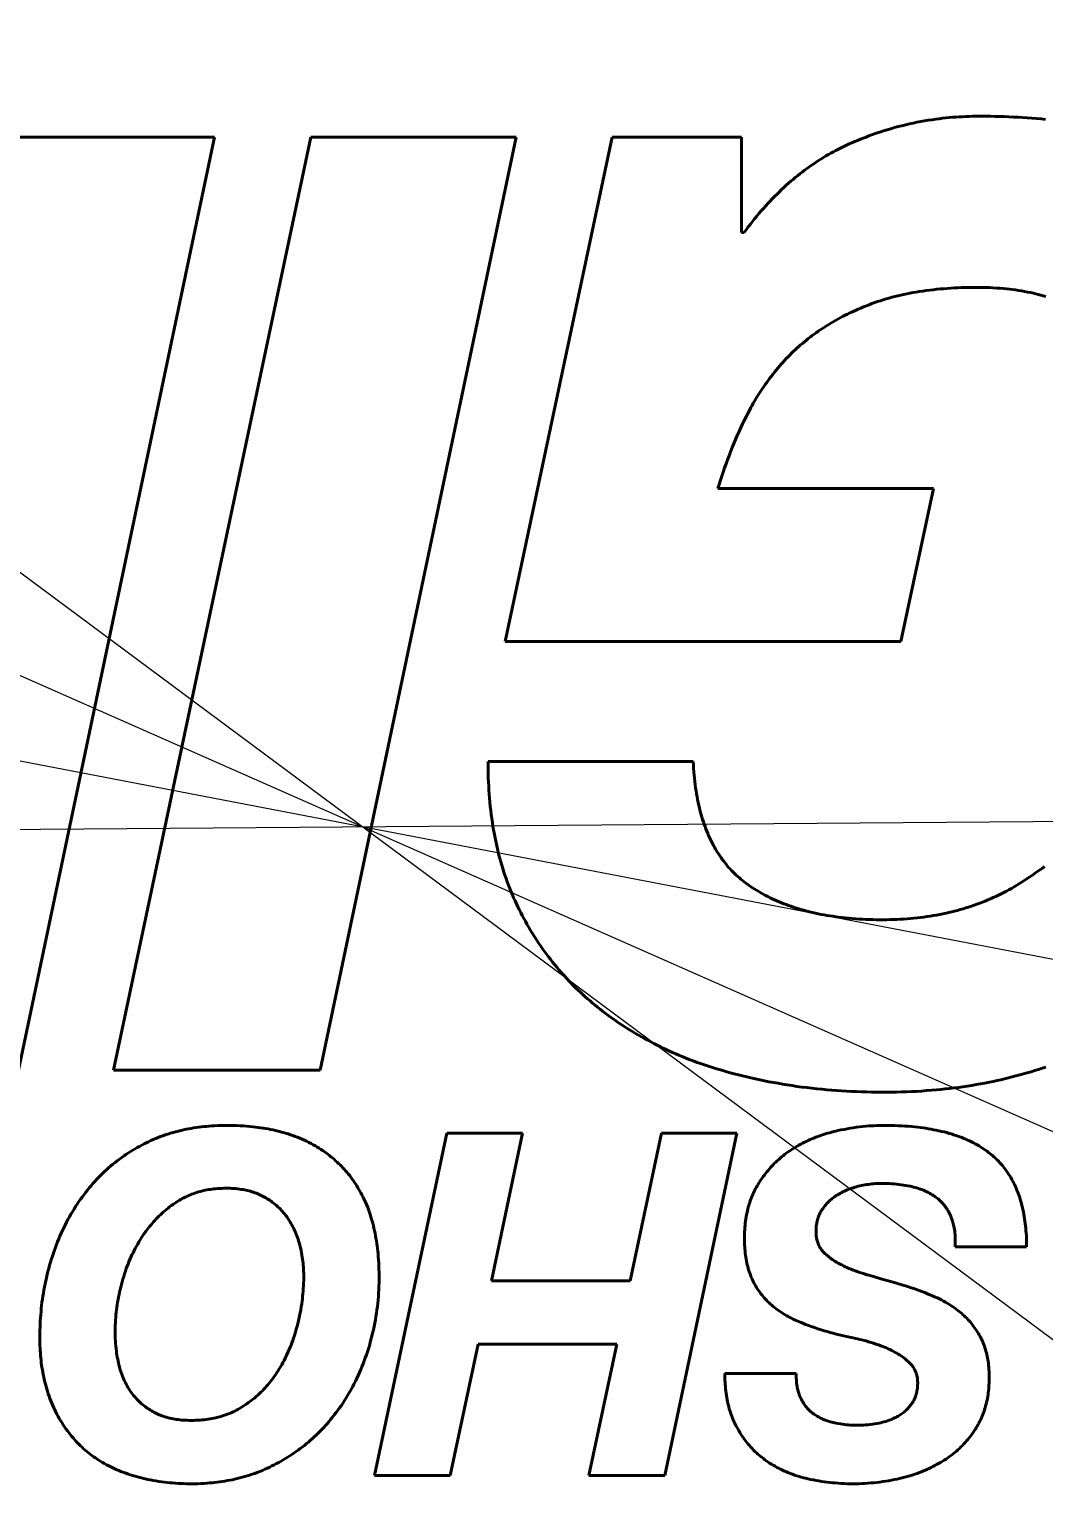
# Model space of a CAD drawing. Header units: millimetres. Extents: x 15 to 292, y 5 to 205.
# Drawn here: x 81.34 to 97.8, y 73.74 to 97.44 of the extents above; entities that cross this region are included whole.
import ezdxf

# ---------------------------------------------------------------- set-up
doc = ezdxf.new("R2010")
doc.units = ezdxf.units.MM
doc.layers.add('Annotations', color=7, linetype='Continuous')
doc.layers.add('Geometries', color=7, linetype='Continuous')
doc.styles.add('Shapr4', font='txt', dxfattribs={"height": 2.3925})
doc.dimstyles.new('ISO-25', dxfattribs={"dimtxt": 2.5, "dimasz": 2.5, "dimexe": 1.25, "dimexo": 0.625, "dimtad": 1, "dimtxsty": 'Standard', "dimcen": 2.5, "dimadec": 0, "dimazin": 0, "dimtfac": 1, "dimtmove": 0, "dimatfit": 3, "dimfxl": 1, "dimarcsym": 0})

# ---------------------------------------------------------------- blocks, each defined once
blk = doc.blocks.new('*D2')
at = {"layer": 'Annotations', "color": 0, "linetype": 'Continuous', "lineweight": 15}
for p, q in [((61.707, 89.307), (59.252, 89.778)), ((64.162, 88.835), (109.338, 80.165)), ((111.793, 79.693), (133.232, 75.579))]:
    blk.add_line(p, q, dxfattribs=at)
at = {"layer": 'Annotations', "color": 0}
for points in [[(61.629, 88.897), (61.786, 89.716), (64.162, 88.835)], [(111.871, 80.103), (111.714, 79.284), (109.338, 80.165)]]:
    blk.add_solid(points, dxfattribs=at)
at = {"layer": 'Defpoints', "color": 0}
for p in [(64.162, 88.835), (109.338, 80.165)]:
    blk.add_point(p, dxfattribs=at)
at = {"layer": 'Annotations', "color": 0, "lineweight": 15, "insert": (129.937, 78.142), "char_height": 2.3925, "attachment_point": 5, "rotation": 349.1352, "style": 'Shapr4'}
blk.add_mtext('\\A1;%%c46', dxfattribs=at)
blk = doc.blocks.new('*D3')
at = {"layer": 'Annotations', "color": 0, "linetype": 'Continuous', "lineweight": 15}
for p, q in [((111.249, 84.689), (134.17, 84.865)), ((64.751, 84.331), (108.749, 84.669)), ((62.251, 84.311), (59.751, 84.292))]:
    blk.add_line(p, q, dxfattribs=at)
at = {"layer": 'Annotations', "color": 0}
for points in [[(111.246, 85.105), (111.252, 84.272), (108.749, 84.669)], [(62.254, 83.895), (62.248, 84.728), (64.751, 84.331)]]:
    blk.add_solid(points, dxfattribs=at)
at = {"layer": 'Defpoints', "color": 0}
for p in [(108.749, 84.669), (64.751, 84.331)]:
    blk.add_point(p, dxfattribs=at)
at = {"layer": 'Annotations', "color": 0, "lineweight": 15, "insert": (130.38, 86.732), "char_height": 2.3925, "attachment_point": 5, "rotation": 0.4413, "style": 'Shapr4'}
blk.add_mtext('\\A1;%%c44', dxfattribs=at)
blk = doc.blocks.new('*D4')
at = {"layer": 'Annotations', "color": 0, "linetype": 'Continuous', "lineweight": 15}
for p, q in [((60.587, 96.053), (58.3, 97.063)), ((62.874, 95.043), (110.626, 73.957)), ((112.913, 72.947), (132.841, 64.147))]:
    blk.add_line(p, q, dxfattribs=at)
at = {"layer": 'Annotations', "color": 0}
for points in [[(60.419, 95.672), (60.755, 96.434), (62.874, 95.043)], [(113.081, 73.328), (112.745, 72.566), (110.626, 73.957)]]:
    blk.add_solid(points, dxfattribs=at)
at = {"layer": 'Defpoints', "color": 0}
for p in [(62.874, 95.043), (110.626, 73.957)]:
    blk.add_point(p, dxfattribs=at)
at = {"layer": 'Annotations', "color": 0, "lineweight": 15, "insert": (128.734, 68.283), "char_height": 2.3925, "attachment_point": 5, "rotation": 336.1751, "style": 'Shapr4'}
blk.add_mtext('\\A1;%%c52,2', dxfattribs=at)
blk = doc.blocks.new('*D5')
at = {"layer": 'Annotations', "color": 0, "linetype": 'Continuous', "lineweight": 15}
for p, q in [((63.071, 102.094), (61.064, 103.585)), ((65.078, 100.603), (108.422, 68.397)), ((110.429, 66.906), (126.837, 54.714))]:
    blk.add_line(p, q, dxfattribs=at)
at = {"layer": 'Annotations', "color": 0}
for points in [[(62.823, 101.76), (63.32, 102.429), (65.078, 100.603)], [(110.677, 67.24), (110.18, 66.571), (108.422, 68.397)]]:
    blk.add_solid(points, dxfattribs=at)
at = {"layer": 'Defpoints', "color": 0}
for p in [(65.078, 100.603), (108.422, 68.397)]:
    blk.add_point(p, dxfattribs=at)
at = {"layer": 'Annotations', "color": 0, "lineweight": 15, "insert": (124.937, 58.488), "char_height": 2.3925, "attachment_point": 5, "rotation": 323.3861, "style": 'Shapr4'}
blk.add_mtext('\\A1;%%c54', dxfattribs=at)

msp = doc.modelspace()

# ---------------------------------------------------------------- linework, layer by layer
at = {"layer": 'Geometries', "linetype": 'Continuous', "lineweight": 40}
for p, q in [((84.351, 95.689), (81.043, 95.689)), ((81.171, 80.552), (84.351, 95.689)), ((85.912, 95.689), (82.711, 80.552)), ((89.241, 95.689), (85.912, 95.689)), ((86.061, 80.552), (89.241, 95.689)), ((90.799, 95.689), (89.061, 87.506)), ((92.898, 95.689), (90.799, 95.689)), ((92.898, 94.142), (92.898, 95.689)), ((92.94, 94.142), (92.898, 94.142)), ((96.014, 89.986), (92.516, 89.986)), ((95.484, 87.506), (96.014, 89.986)), ((89.061, 87.506), (95.484, 87.506)), ((92.113, 85.556), (88.785, 85.556)), ((82.711, 80.552), (86.061, 80.552)), ((88.118, 79.529), (86.942, 73.971)), ((89.347, 79.529), (88.118, 79.529)), ((88.841, 77.131), (89.347, 79.529)), ((91.597, 79.529), (91.091, 77.131)), ((92.819, 79.529), (91.597, 79.529)), ((91.651, 73.971), (92.819, 79.529)), ((96.363, 77.684), (97.523, 77.684)), ((91.091, 77.131), (88.841, 77.131)), ((88.172, 73.971), (88.624, 76.104)), ((88.624, 76.104), (90.873, 76.104)), ((90.873, 76.104), (90.422, 73.972)), ((93.786, 75.629), (92.627, 75.629)), ((86.942, 73.971), (88.172, 73.971)), ((90.422, 73.972), (90.426, 73.971)), ((90.426, 73.971), (91.651, 73.971))]:
    msp.add_line(p, q, dxfattribs=at)
at = {"layer": 'Geometries', "linetype": 'Continuous', "lineweight": 40, "flags": 128}
for points in [[(97.83, 95.977), (97.756, 95.984), (97.681, 95.991), (97.606, 95.997), (97.532, 96.002), (97.457, 96.007), (97.383, 96.011), (97.308, 96.015), (97.233, 96.019), (97.158, 96.022), (97.084, 96.024), (97.009, 96.026), (96.934, 96.027), (96.859, 96.028), (96.805, 96.028), (96.752, 96.028), (96.698, 96.028), (96.644, 96.027), (96.59, 96.026), (96.536, 96.024), (96.483, 96.021), (96.429, 96.018), (96.375, 96.015), (96.322, 96.011), (96.268, 96.006), (96.214, 96.001), (96.16, 95.995), (96.106, 95.988), (96.052, 95.981), (95.99, 95.972), (95.928, 95.963), (95.867, 95.952), (95.805, 95.941), (95.744, 95.93), (95.683, 95.917), (95.622, 95.904), (95.561, 95.89), (95.5, 95.875), (95.44, 95.859), (95.379, 95.843), (95.319, 95.826), (95.259, 95.808), (95.2, 95.79), (95.14, 95.77), (95.081, 95.751), (95.022, 95.73), (94.963, 95.709), (94.917, 95.691), (94.871, 95.673), (94.825, 95.655), (94.779, 95.637), (94.734, 95.618), (94.688, 95.598), (94.643, 95.578), (94.598, 95.558), (94.556, 95.538), (94.514, 95.517), (94.472, 95.496), (94.43, 95.474), (94.389, 95.452), (94.348, 95.43), (94.307, 95.406), (94.266, 95.383), (94.226, 95.359), (94.186, 95.334), (94.147, 95.309), (94.108, 95.283), (94.069, 95.257), (94.03, 95.231), (93.992, 95.204), (93.954, 95.176), (93.916, 95.148), (93.879, 95.12), (93.842, 95.091), (93.805, 95.062), (93.769, 95.033), (93.733, 95.002), (93.697, 94.972), (93.662, 94.941), (93.623, 94.907), (93.585, 94.872), (93.548, 94.837), (93.511, 94.802), (93.474, 94.766), (93.437, 94.729), (93.401, 94.693), (93.366, 94.655), (93.328, 94.615), (93.29, 94.574), (93.253, 94.533), (93.217, 94.491), (93.181, 94.449), (93.145, 94.406), (93.11, 94.363), (93.075, 94.32), (93.041, 94.276), (93.007, 94.231), (92.973, 94.187), (92.94, 94.142)], [(92.516, 89.986), (92.536, 90.054), (92.557, 90.121), (92.578, 90.188), (92.6, 90.255), (92.623, 90.321), (92.646, 90.388), (92.67, 90.454), (92.695, 90.52), (92.72, 90.585), (92.746, 90.651), (92.773, 90.716), (92.801, 90.782), (92.829, 90.847), (92.858, 90.912), (92.888, 90.976), (92.915, 91.035), (92.943, 91.092), (92.972, 91.15), (93.001, 91.207), (93.031, 91.264), (93.05, 91.3), (93.07, 91.335), (93.089, 91.37), (93.109, 91.405), (93.137, 91.451), (93.164, 91.497), (93.193, 91.543), (93.222, 91.588), (93.252, 91.632), (93.282, 91.677), (93.306, 91.709), (93.329, 91.742), (93.353, 91.774), (93.378, 91.807), (93.403, 91.84), (93.43, 91.873), (93.457, 91.906), (93.484, 91.939), (93.511, 91.971), (93.539, 92.003), (93.568, 92.034), (93.597, 92.065), (93.624, 92.095), (93.652, 92.124), (93.68, 92.152), (93.709, 92.181), (93.738, 92.209), (93.767, 92.236), (93.797, 92.263), (93.827, 92.29), (93.857, 92.317), (93.888, 92.343), (93.919, 92.369), (93.95, 92.394), (93.981, 92.42), (94.013, 92.444), (94.045, 92.469), (94.078, 92.493), (94.11, 92.516), (94.143, 92.539), (94.176, 92.562), (94.21, 92.585), (94.244, 92.607), (94.278, 92.628), (94.312, 92.649), (94.346, 92.67), (94.384, 92.693), (94.422, 92.715), (94.461, 92.736), (94.499, 92.757), (94.538, 92.777), (94.577, 92.798), (94.617, 92.817), (94.657, 92.836), (94.7, 92.857), (94.745, 92.877), (94.789, 92.897), (94.834, 92.916), (94.879, 92.934), (94.924, 92.952), (94.969, 92.97), (95.014, 92.987), (95.06, 93.004), (95.106, 93.02), (95.152, 93.035), (95.198, 93.05), (95.245, 93.064), (95.291, 93.077), (95.338, 93.09), (95.385, 93.103), (95.432, 93.114), (95.48, 93.125), (95.53, 93.137), (95.58, 93.147), (95.63, 93.157), (95.68, 93.166), (95.731, 93.175), (95.781, 93.183), (95.838, 93.192), (95.894, 93.2), (95.951, 93.207), (96.007, 93.214), (96.064, 93.22), (96.121, 93.225), (96.178, 93.23), (96.235, 93.235), (96.292, 93.239), (96.349, 93.242), (96.406, 93.245), (96.463, 93.247), (96.52, 93.249), (96.577, 93.25), (96.634, 93.251), (96.691, 93.251), (96.748, 93.251), (96.805, 93.25), (96.862, 93.249), (96.919, 93.247), (96.976, 93.244), (97.033, 93.241), (97.09, 93.237), (97.147, 93.232), (97.196, 93.227), (97.245, 93.222), (97.293, 93.216), (97.342, 93.209), (97.39, 93.202), (97.439, 93.194), (97.488, 93.186), (97.536, 93.176), (97.584, 93.166), (97.632, 93.156), (97.672, 93.147), (97.712, 93.137), (97.752, 93.126), (97.792, 93.115), (97.832, 93.104)], [(88.785, 85.556), (88.785, 85.49), (88.786, 85.423), (88.788, 85.357), (88.79, 85.291), (88.792, 85.225), (88.796, 85.159), (88.8, 85.093), (88.804, 85.027), (88.809, 84.961), (88.815, 84.896), (88.822, 84.83), (88.829, 84.764), (88.837, 84.698), (88.846, 84.633), (88.856, 84.567), (88.866, 84.502), (88.875, 84.45), (88.884, 84.398), (88.894, 84.346), (88.904, 84.294), (88.915, 84.242), (88.926, 84.19), (88.938, 84.139), (88.95, 84.087), (88.963, 84.036), (88.977, 83.985), (88.992, 83.93), (89.008, 83.875), (89.025, 83.82), (89.042, 83.765), (89.06, 83.711), (89.078, 83.657), (89.098, 83.603), (89.118, 83.549), (89.139, 83.495), (89.16, 83.442), (89.18, 83.393), (89.201, 83.345), (89.223, 83.297), (89.245, 83.249), (89.268, 83.201), (89.292, 83.154), (89.316, 83.106), (89.34, 83.059), (89.365, 83.013), (89.391, 82.967), (89.417, 82.921), (89.443, 82.875), (89.47, 82.829), (89.497, 82.784), (89.525, 82.739), (89.553, 82.694), (89.582, 82.65), (89.611, 82.606), (89.641, 82.563), (89.671, 82.519), (89.702, 82.476), (89.733, 82.433), (89.765, 82.391), (89.797, 82.349), (89.833, 82.304), (89.868, 82.259), (89.905, 82.215), (89.942, 82.171), (89.98, 82.128), (90.018, 82.085), (90.057, 82.042), (90.096, 82), (90.132, 81.962), (90.169, 81.924), (90.207, 81.887), (90.245, 81.85), (90.283, 81.814), (90.322, 81.778), (90.361, 81.742), (90.4, 81.707), (90.44, 81.672), (90.48, 81.638), (90.521, 81.604), (90.562, 81.571), (90.603, 81.538), (90.645, 81.505), (90.687, 81.473), (90.73, 81.442), (90.772, 81.411), (90.815, 81.38), (90.859, 81.35), (90.902, 81.32), (90.946, 81.291), (90.991, 81.262), (91.035, 81.233), (91.08, 81.205), (91.129, 81.176), (91.177, 81.146), (91.227, 81.118), (91.276, 81.089), (91.326, 81.062), (91.376, 81.034), (91.426, 81.007), (91.477, 80.981), (91.527, 80.956), (91.577, 80.931), (91.627, 80.907), (91.677, 80.883), (91.728, 80.86), (91.779, 80.837), (91.83, 80.815), (91.881, 80.793), (91.933, 80.772), (91.985, 80.751), (92.05, 80.725), (92.115, 80.7), (92.18, 80.676), (92.246, 80.653), (92.312, 80.63), (92.378, 80.608), (92.444, 80.587), (92.511, 80.566), (92.578, 80.547), (92.645, 80.527), (92.712, 80.509), (92.779, 80.491), (92.847, 80.473), (92.914, 80.456), (92.982, 80.44), (93.05, 80.424), (93.123, 80.408), (93.196, 80.392), (93.269, 80.377), (93.342, 80.363), (93.416, 80.349), (93.49, 80.336), (93.563, 80.323), (93.637, 80.311), (93.717, 80.299), (93.797, 80.287), (93.877, 80.276), (93.958, 80.266), (94.038, 80.257), (94.118, 80.248), (94.199, 80.24), (94.28, 80.232), (94.36, 80.225), (94.441, 80.219), (94.522, 80.214), (94.603, 80.209), (94.683, 80.205), (94.764, 80.201), (94.845, 80.198), (94.926, 80.196), (95.007, 80.194), (95.088, 80.193), (95.169, 80.192), (95.25, 80.192), (95.331, 80.193), (95.411, 80.194), (95.492, 80.196), (95.573, 80.199), (95.654, 80.202), (95.735, 80.206), (95.816, 80.211), (95.896, 80.217), (95.977, 80.223), (96.058, 80.23), (96.13, 80.237), (96.202, 80.245), (96.274, 80.253), (96.346, 80.262), (96.417, 80.271), (96.489, 80.281), (96.56, 80.292), (96.632, 80.303), (96.704, 80.315), (96.775, 80.328), (96.847, 80.341), (96.918, 80.355), (96.98, 80.368), (97.042, 80.381), (97.104, 80.395), (97.165, 80.409), (97.227, 80.424), (97.288, 80.439), (97.35, 80.455), (97.411, 80.472), (97.472, 80.488), (97.533, 80.506), (97.594, 80.524), (97.655, 80.542), (97.715, 80.561), (97.775, 80.58), (97.835, 80.6)], [(97.81, 83.853), (97.772, 83.824), (97.721, 83.787), (97.669, 83.75), (97.618, 83.714), (97.576, 83.685), (97.534, 83.657), (97.492, 83.63), (97.45, 83.603), (97.407, 83.576), (97.364, 83.55), (97.32, 83.524), (97.277, 83.499), (97.235, 83.476), (97.194, 83.453), (97.152, 83.431), (97.109, 83.41), (97.067, 83.389), (97.024, 83.369), (96.98, 83.349), (96.937, 83.33), (96.893, 83.311), (96.85, 83.293), (96.806, 83.275), (96.761, 83.258), (96.717, 83.242), (96.672, 83.226), (96.627, 83.211), (96.582, 83.196), (96.537, 83.182), (96.491, 83.168), (96.446, 83.155), (96.4, 83.142), (96.354, 83.13), (96.308, 83.119), (96.262, 83.108), (96.216, 83.097), (96.165, 83.086), (96.113, 83.076), (96.062, 83.066), (96.01, 83.057), (95.958, 83.049), (95.907, 83.041), (95.855, 83.033), (95.803, 83.027), (95.748, 83.02), (95.692, 83.015), (95.637, 83.009), (95.582, 83.005), (95.526, 83.001), (95.471, 82.998), (95.415, 82.995), (95.36, 82.993), (95.304, 82.992), (95.249, 82.991), (95.193, 82.99), (95.138, 82.991), (95.082, 82.991), (95.027, 82.992), (94.971, 82.994), (94.916, 82.996), (94.86, 82.999), (94.805, 83.002), (94.75, 83.006), (94.694, 83.01), (94.639, 83.015), (94.584, 83.02), (94.528, 83.026), (94.473, 83.033), (94.426, 83.039), (94.379, 83.046), (94.331, 83.053), (94.284, 83.061), (94.237, 83.069), (94.19, 83.078), (94.143, 83.088), (94.096, 83.098), (94.05, 83.108), (94.003, 83.119), (93.955, 83.131), (93.906, 83.144), (93.858, 83.158), (93.81, 83.172), (93.772, 83.184), (93.734, 83.196), (93.696, 83.209), (93.658, 83.223), (93.62, 83.236), (93.583, 83.251), (93.546, 83.265), (93.508, 83.281), (93.472, 83.296), (93.435, 83.313), (93.397, 83.33), (93.36, 83.348), (93.322, 83.367), (93.285, 83.386), (93.249, 83.405), (93.212, 83.426), (93.176, 83.447), (93.14, 83.468), (93.105, 83.49), (93.077, 83.508), (93.049, 83.527), (93.021, 83.546), (92.994, 83.565), (92.967, 83.585), (92.94, 83.605), (92.914, 83.626), (92.888, 83.647), (92.863, 83.668), (92.837, 83.69), (92.811, 83.714), (92.786, 83.739), (92.76, 83.764), (92.736, 83.789), (92.712, 83.815), (92.689, 83.84), (92.667, 83.865), (92.646, 83.891), (92.625, 83.917), (92.605, 83.944), (92.585, 83.97), (92.565, 83.998), (92.546, 84.025), (92.528, 84.053), (92.51, 84.081), (92.492, 84.11), (92.475, 84.138), (92.458, 84.167), (92.442, 84.197), (92.427, 84.226), (92.41, 84.258), (92.394, 84.291), (92.379, 84.323), (92.364, 84.356), (92.35, 84.389), (92.335, 84.426), (92.32, 84.464), (92.306, 84.501), (92.293, 84.539), (92.28, 84.577), (92.267, 84.615), (92.256, 84.653), (92.244, 84.691), (92.234, 84.73), (92.224, 84.768), (92.214, 84.807), (92.205, 84.846), (92.194, 84.893), (92.185, 84.94), (92.176, 84.987), (92.167, 85.034), (92.16, 85.082), (92.152, 85.132), (92.145, 85.183), (92.139, 85.234), (92.133, 85.285), (92.128, 85.336), (92.124, 85.391), (92.12, 85.446), (92.116, 85.501), (92.113, 85.556)], [(84.55, 79.653), (84.5, 79.653), (84.45, 79.652), (84.4, 79.65), (84.35, 79.648), (84.3, 79.645), (84.259, 79.642), (84.217, 79.638), (84.176, 79.634), (84.134, 79.629), (84.093, 79.624), (84.052, 79.618), (84.01, 79.612), (83.969, 79.605), (83.928, 79.598), (83.887, 79.59), (83.846, 79.581), (83.806, 79.572), (83.763, 79.562), (83.72, 79.551), (83.677, 79.539), (83.635, 79.526), (83.592, 79.513), (83.55, 79.499), (83.511, 79.485), (83.472, 79.471), (83.433, 79.456), (83.394, 79.44), (83.356, 79.424), (83.318, 79.407), (83.28, 79.389), (83.242, 79.371), (83.205, 79.352), (83.168, 79.333), (83.131, 79.313), (83.095, 79.293), (83.059, 79.272), (83.023, 79.251), (82.987, 79.229), (82.952, 79.207), (82.917, 79.184), (82.883, 79.16), (82.845, 79.134), (82.809, 79.107), (82.772, 79.08), (82.736, 79.052), (82.701, 79.024), (82.666, 78.995), (82.631, 78.965), (82.597, 78.935), (82.564, 78.904), (82.531, 78.873), (82.499, 78.841), (82.467, 78.809), (82.436, 78.776), (82.405, 78.743), (82.375, 78.709), (82.345, 78.674), (82.316, 78.639), (82.287, 78.604), (82.259, 78.569), (82.232, 78.532), (82.205, 78.496), (82.177, 78.457), (82.149, 78.417), (82.122, 78.377), (82.095, 78.336), (82.07, 78.295), (82.044, 78.253), (82.019, 78.211), (81.994, 78.168), (81.971, 78.124), (81.947, 78.081), (81.925, 78.037), (81.903, 77.992), (81.882, 77.948), (81.861, 77.903), (81.841, 77.858), (81.822, 77.812), (81.803, 77.766), (81.785, 77.72), (81.768, 77.674), (81.751, 77.628), (81.735, 77.581), (81.719, 77.534), (81.704, 77.487), (81.688, 77.436), (81.674, 77.386), (81.659, 77.334), (81.646, 77.283), (81.633, 77.232), (81.621, 77.18), (81.61, 77.131), (81.6, 77.081), (81.59, 77.032), (81.581, 76.982), (81.572, 76.932), (81.564, 76.883), (81.557, 76.833), (81.55, 76.783), (81.544, 76.733), (81.538, 76.682), (81.534, 76.632), (81.529, 76.582), (81.525, 76.532), (81.522, 76.481), (81.52, 76.431), (81.518, 76.38), (81.516, 76.33), (81.515, 76.279), (81.515, 76.24), (81.515, 76.2), (81.515, 76.16), (81.516, 76.12), (81.517, 76.08), (81.519, 76.04), (81.521, 76), (81.524, 75.961), (81.527, 75.921), (81.531, 75.882), (81.535, 75.843), (81.539, 75.803), (81.544, 75.764), (81.55, 75.725), (81.556, 75.686), (81.563, 75.647), (81.57, 75.609), (81.578, 75.57), (81.586, 75.531), (81.595, 75.493), (81.605, 75.455), (81.615, 75.416), (81.626, 75.378), (81.638, 75.339), (81.651, 75.299), (81.665, 75.26), (81.679, 75.221), (81.694, 75.182), (81.709, 75.145), (81.725, 75.109), (81.741, 75.073), (81.758, 75.037), (81.775, 75.002), (81.793, 74.967), (81.812, 74.932), (81.831, 74.898), (81.851, 74.864), (81.872, 74.83), (81.893, 74.797), (81.915, 74.764), (81.938, 74.731), (81.961, 74.699), (81.985, 74.668), (82.007, 74.639), (82.029, 74.612), (82.053, 74.584), (82.076, 74.557), (82.101, 74.531), (82.125, 74.505), (82.149, 74.48), (82.174, 74.456), (82.199, 74.432), (82.225, 74.408), (82.251, 74.385), (82.278, 74.363), (82.304, 74.341), (82.332, 74.32), (82.359, 74.299), (82.387, 74.278), (82.416, 74.258), (82.445, 74.239), (82.474, 74.22), (82.503, 74.202), (82.533, 74.184), (82.565, 74.165), (82.598, 74.147), (82.632, 74.129), (82.665, 74.112), (82.699, 74.096), (82.732, 74.081), (82.764, 74.066), (82.797, 74.052), (82.83, 74.039), (82.863, 74.026), (82.897, 74.014), (82.937, 73.999), (82.978, 73.986), (83.018, 73.973), (83.059, 73.961), (83.1, 73.949), (83.142, 73.938), (83.183, 73.928), (83.225, 73.918), (83.267, 73.909), (83.309, 73.901), (83.354, 73.892), (83.399, 73.885), (83.444, 73.877), (83.49, 73.871), (83.535, 73.865), (83.58, 73.86), (83.624, 73.855), (83.669, 73.852), (83.713, 73.848), (83.758, 73.845), (83.803, 73.843), (83.847, 73.841), (83.892, 73.84), (83.937, 73.839), (83.982, 73.839)], [(83.982, 73.839), (84.031, 73.839), (84.08, 73.84), (84.129, 73.842), (84.178, 73.844), (84.227, 73.848), (84.268, 73.851), (84.31, 73.855), (84.351, 73.859), (84.392, 73.864), (84.433, 73.869), (84.474, 73.875), (84.515, 73.882), (84.556, 73.889), (84.597, 73.896), (84.638, 73.905), (84.678, 73.914), (84.718, 73.923), (84.759, 73.933), (84.799, 73.944), (84.839, 73.955), (84.879, 73.967), (84.918, 73.98), (84.958, 73.993), (85, 74.007), (85.042, 74.023), (85.083, 74.039), (85.125, 74.056), (85.166, 74.074), (85.207, 74.092), (85.244, 74.11), (85.281, 74.128), (85.318, 74.147), (85.355, 74.166), (85.392, 74.186), (85.428, 74.206), (85.464, 74.227), (85.5, 74.248), (85.535, 74.27), (85.57, 74.292), (85.605, 74.315), (85.639, 74.338), (85.673, 74.361), (85.707, 74.386), (85.74, 74.41), (85.773, 74.435), (85.806, 74.461), (85.838, 74.487), (85.873, 74.516), (85.907, 74.545), (85.94, 74.574), (85.973, 74.604), (86.005, 74.635), (86.037, 74.666), (86.066, 74.695), (86.093, 74.724), (86.121, 74.753), (86.148, 74.783), (86.175, 74.813), (86.201, 74.843), (86.232, 74.88), (86.263, 74.918), (86.292, 74.955), (86.322, 74.994), (86.35, 75.033), (86.378, 75.072), (86.406, 75.111), (86.433, 75.151), (86.459, 75.192), (86.485, 75.233), (86.507, 75.269), (86.529, 75.306), (86.55, 75.343), (86.571, 75.381), (86.591, 75.418), (86.611, 75.456), (86.634, 75.502), (86.657, 75.549), (86.679, 75.596), (86.7, 75.643), (86.72, 75.69), (86.74, 75.738), (86.759, 75.786), (86.778, 75.834), (86.795, 75.883), (86.812, 75.931), (86.829, 75.98), (86.845, 76.03), (86.86, 76.079), (86.874, 76.129), (86.887, 76.178), (86.901, 76.231), (86.914, 76.284), (86.926, 76.337), (86.937, 76.39), (86.948, 76.444), (86.958, 76.498), (86.967, 76.552), (86.975, 76.606), (86.983, 76.66), (86.99, 76.715), (86.996, 76.769), (87.001, 76.824), (87.006, 76.878), (87.009, 76.933), (87.012, 76.988), (87.015, 77.043), (87.017, 77.098), (87.018, 77.154), (87.018, 77.211), (87.017, 77.267), (87.016, 77.324), (87.014, 77.374), (87.012, 77.424), (87.009, 77.474), (87.005, 77.523), (87.001, 77.573), (86.997, 77.615), (86.992, 77.656), (86.987, 77.698), (86.981, 77.739), (86.975, 77.78), (86.968, 77.821), (86.961, 77.862), (86.953, 77.903), (86.944, 77.944), (86.935, 77.985), (86.925, 78.025), (86.915, 78.066), (86.906, 78.098), (86.897, 78.13), (86.887, 78.162), (86.877, 78.193), (86.867, 78.225), (86.856, 78.256), (86.844, 78.288), (86.833, 78.319), (86.817, 78.357), (86.802, 78.395), (86.785, 78.432), (86.768, 78.47), (86.753, 78.499), (86.738, 78.529), (86.723, 78.558), (86.707, 78.586), (86.691, 78.615), (86.674, 78.643), (86.657, 78.671), (86.64, 78.699), (86.622, 78.727), (86.603, 78.754), (86.583, 78.782), (86.562, 78.811), (86.541, 78.838), (86.519, 78.866), (86.496, 78.893), (86.475, 78.918), (86.453, 78.942), (86.431, 78.966), (86.408, 78.99), (86.385, 79.014), (86.362, 79.037), (86.338, 79.059), (86.313, 79.081), (86.289, 79.103), (86.264, 79.125), (86.238, 79.145), (86.213, 79.166), (86.187, 79.186), (86.16, 79.206), (86.134, 79.225), (86.104, 79.245), (86.075, 79.265), (86.045, 79.284), (86.015, 79.302), (85.985, 79.32), (85.95, 79.34), (85.914, 79.359), (85.878, 79.378), (85.842, 79.396), (85.806, 79.413), (85.769, 79.429), (85.732, 79.445), (85.694, 79.46), (85.657, 79.475), (85.619, 79.488), (85.581, 79.502), (85.543, 79.514), (85.502, 79.527), (85.461, 79.539), (85.42, 79.55), (85.379, 79.56), (85.339, 79.57), (85.299, 79.579), (85.258, 79.588), (85.218, 79.596), (85.177, 79.603), (85.136, 79.61), (85.095, 79.616), (85.054, 79.622), (85.013, 79.627), (84.972, 79.632), (84.921, 79.637), (84.869, 79.641), (84.817, 79.645), (84.766, 79.648), (84.712, 79.65), (84.658, 79.652), (84.604, 79.653), (84.55, 79.653)], [(97.523, 77.684), (97.522, 77.716), (97.522, 77.764), (97.52, 77.812), (97.518, 77.86), (97.515, 77.908), (97.512, 77.946), (97.509, 77.984), (97.505, 78.022), (97.501, 78.061), (97.496, 78.099), (97.49, 78.137), (97.484, 78.175), (97.478, 78.213), (97.47, 78.25), (97.462, 78.288), (97.455, 78.321), (97.447, 78.353), (97.438, 78.386), (97.429, 78.418), (97.42, 78.451), (97.41, 78.483), (97.399, 78.513), (97.389, 78.543), (97.377, 78.574), (97.365, 78.603), (97.353, 78.633), (97.34, 78.662), (97.326, 78.692), (97.312, 78.721), (97.297, 78.749), (97.282, 78.777), (97.265, 78.806), (97.248, 78.835), (97.23, 78.863), (97.212, 78.891), (97.193, 78.919), (97.176, 78.941), (97.16, 78.963), (97.142, 78.984), (97.125, 79.006), (97.107, 79.027), (97.088, 79.047), (97.069, 79.068), (97.05, 79.087), (97.03, 79.107), (97.01, 79.126), (96.99, 79.144), (96.969, 79.163), (96.948, 79.181), (96.927, 79.198), (96.905, 79.215), (96.88, 79.233), (96.856, 79.251), (96.831, 79.268), (96.805, 79.285), (96.78, 79.302), (96.75, 79.32), (96.72, 79.337), (96.69, 79.354), (96.66, 79.37), (96.629, 79.386), (96.598, 79.401), (96.566, 79.415), (96.535, 79.429), (96.503, 79.442), (96.471, 79.455), (96.439, 79.468), (96.406, 79.479), (96.372, 79.491), (96.337, 79.503), (96.303, 79.514), (96.268, 79.524), (96.226, 79.536), (96.184, 79.547), (96.142, 79.557), (96.099, 79.567), (96.057, 79.576), (96.014, 79.584), (95.972, 79.592), (95.929, 79.6), (95.886, 79.606), (95.843, 79.613), (95.8, 79.618), (95.757, 79.624), (95.705, 79.629), (95.653, 79.634), (95.601, 79.639), (95.549, 79.643), (95.497, 79.646), (95.442, 79.648), (95.387, 79.651), (95.332, 79.652), (95.277, 79.653), (95.221, 79.653), (95.179, 79.653), (95.136, 79.652), (95.093, 79.651), (95.051, 79.649), (95.008, 79.647), (94.965, 79.644), (94.914, 79.64), (94.863, 79.635), (94.812, 79.629), (94.762, 79.623), (94.711, 79.615), (94.66, 79.607), (94.61, 79.598), (94.56, 79.589), (94.509, 79.579), (94.459, 79.568), (94.426, 79.56), (94.393, 79.552), (94.36, 79.544), (94.328, 79.535), (94.295, 79.526), (94.262, 79.516), (94.23, 79.506), (94.197, 79.495), (94.166, 79.484), (94.134, 79.473), (94.103, 79.461), (94.071, 79.448), (94.04, 79.435), (94.01, 79.422), (93.979, 79.408), (93.949, 79.394), (93.918, 79.379), (93.889, 79.364), (93.859, 79.348), (93.829, 79.332), (93.8, 79.315), (93.771, 79.298), (93.743, 79.281), (93.713, 79.262), (93.683, 79.242), (93.653, 79.222), (93.624, 79.201), (93.596, 79.179), (93.572, 79.16), (93.548, 79.141), (93.524, 79.121), (93.501, 79.101), (93.478, 79.08), (93.456, 79.059), (93.434, 79.038), (93.412, 79.016), (93.391, 78.994), (93.37, 78.971), (93.349, 78.947), (93.328, 78.923), (93.308, 78.899), (93.288, 78.874), (93.269, 78.848), (93.25, 78.822), (93.231, 78.795), (93.212, 78.768), (93.194, 78.741), (93.18, 78.719), (93.166, 78.697), (93.153, 78.674), (93.14, 78.651), (93.127, 78.628), (93.115, 78.605), (93.103, 78.582), (93.092, 78.558), (93.081, 78.534), (93.071, 78.51), (93.06, 78.484), (93.05, 78.458), (93.04, 78.431), (93.031, 78.405), (93.023, 78.378), (93.015, 78.351), (93.007, 78.324), (93, 78.296), (92.993, 78.269), (92.987, 78.241), (92.98, 78.207), (92.974, 78.172), (92.968, 78.137), (92.963, 78.102), (92.959, 78.067), (92.955, 78.032), (92.952, 77.997), (92.95, 77.962), (92.948, 77.924), (92.947, 77.887), (92.946, 77.849), (92.946, 77.811), (92.946, 77.778), (92.947, 77.745), (92.948, 77.712), (92.95, 77.679), (92.952, 77.646), (92.955, 77.613), (92.959, 77.58), (92.963, 77.547), (92.967, 77.515), (92.973, 77.482), (92.979, 77.449), (92.985, 77.417), (92.991, 77.39), (92.998, 77.363), (93.005, 77.336), (93.013, 77.309), (93.021, 77.283), (93.031, 77.255), (93.041, 77.228), (93.051, 77.202), (93.063, 77.175), (93.075, 77.149), (93.087, 77.123), (93.1, 77.097), (93.114, 77.072), (93.128, 77.047), (93.143, 77.022), (93.159, 76.997), (93.176, 76.971), (93.193, 76.946), (93.211, 76.922), (93.23, 76.898), (93.248, 76.876), (93.267, 76.854), (93.286, 76.833), (93.306, 76.812), (93.326, 76.792), (93.347, 76.772), (93.368, 76.752), (93.39, 76.734), (93.412, 76.715), (93.434, 76.697), (93.458, 76.679), (93.482, 76.661), (93.507, 76.643), (93.532, 76.626), (93.557, 76.61), (93.581, 76.594), (93.606, 76.579), (93.631, 76.565), (93.656, 76.551), (93.681, 76.537), (93.707, 76.524), (93.733, 76.511), (93.759, 76.498), (93.785, 76.487), (93.812, 76.475), (93.838, 76.464), (93.865, 76.453), (93.901, 76.439), (93.937, 76.425), (93.973, 76.411), (94.027, 76.392), (94.081, 76.373), (94.136, 76.354), (94.191, 76.337), (94.239, 76.322), (94.287, 76.308), (94.335, 76.294), (94.384, 76.28), (94.432, 76.268)], [(95.514, 77.061), (95.396, 77.097), (95.277, 77.132), (95.158, 77.166), (95.039, 77.2), (95.002, 77.21), (94.965, 77.221), (94.928, 77.231), (94.892, 77.243), (94.855, 77.254), (94.819, 77.266), (94.782, 77.279), (94.746, 77.292), (94.711, 77.306), (94.675, 77.32), (94.639, 77.334), (94.604, 77.35), (94.58, 77.36), (94.556, 77.371), (94.533, 77.383), (94.509, 77.394), (94.486, 77.406), (94.463, 77.419), (94.44, 77.433), (94.416, 77.447), (94.394, 77.461), (94.371, 77.476), (94.353, 77.489), (94.336, 77.502), (94.318, 77.515), (94.301, 77.529), (94.285, 77.543), (94.27, 77.556), (94.256, 77.569), (94.243, 77.582), (94.233, 77.592), (94.223, 77.602), (94.213, 77.613), (94.204, 77.624), (94.195, 77.636), (94.186, 77.648), (94.178, 77.66), (94.17, 77.673), (94.161, 77.688), (94.153, 77.703), (94.146, 77.719), (94.139, 77.735), (94.133, 77.751), (94.128, 77.768), (94.123, 77.785), (94.118, 77.803), (94.115, 77.82), (94.112, 77.838), (94.109, 77.856), (94.108, 77.875), (94.106, 77.893), (94.106, 77.912), (94.106, 77.931), (94.106, 77.949), (94.107, 77.968), (94.108, 77.986), (94.109, 78.006), (94.111, 78.025), (94.114, 78.044), (94.117, 78.064), (94.121, 78.083), (94.125, 78.102), (94.13, 78.121), (94.136, 78.14), (94.142, 78.158), (94.148, 78.177), (94.156, 78.196), (94.164, 78.214), (94.173, 78.232), (94.182, 78.25), (94.192, 78.267), (94.203, 78.284), (94.214, 78.3), (94.226, 78.317), (94.238, 78.333), (94.25, 78.349), (94.263, 78.364), (94.277, 78.379), (94.291, 78.395), (94.305, 78.41), (94.32, 78.424), (94.336, 78.438), (94.351, 78.452), (94.368, 78.465), (94.384, 78.478), (94.401, 78.491), (94.419, 78.503), (94.437, 78.515), (94.455, 78.527), (94.474, 78.538), (94.497, 78.551), (94.52, 78.563), (94.543, 78.575), (94.566, 78.586), (94.59, 78.597), (94.614, 78.607), (94.638, 78.617), (94.663, 78.626), (94.687, 78.635), (94.712, 78.643), (94.738, 78.651), (94.765, 78.658), (94.791, 78.665), (94.818, 78.671), (94.845, 78.677), (94.872, 78.683), (94.9, 78.688), (94.927, 78.693), (94.955, 78.697), (94.983, 78.701), (95.011, 78.704), (95.039, 78.706), (95.067, 78.708), (95.095, 78.71), (95.123, 78.711), (95.158, 78.712), (95.193, 78.712), (95.228, 78.711), (95.263, 78.71), (95.3, 78.708), (95.338, 78.706), (95.375, 78.703), (95.413, 78.7), (95.45, 78.696), (95.486, 78.691), (95.523, 78.686), (95.56, 78.68), (95.596, 78.673), (95.633, 78.666), (95.66, 78.66), (95.687, 78.653), (95.714, 78.646), (95.741, 78.639), (95.768, 78.63), (95.796, 78.621), (95.823, 78.611), (95.85, 78.6), (95.871, 78.591), (95.891, 78.582), (95.912, 78.572), (95.932, 78.562), (95.952, 78.551), (95.972, 78.54), (95.991, 78.528), (96.01, 78.516), (96.026, 78.506), (96.041, 78.495), (96.056, 78.484), (96.071, 78.473), (96.086, 78.461), (96.103, 78.446), (96.12, 78.431), (96.136, 78.415), (96.151, 78.399), (96.167, 78.382), (96.181, 78.365), (96.195, 78.347), (96.209, 78.329), (96.222, 78.309), (96.235, 78.288), (96.248, 78.268), (96.26, 78.246), (96.271, 78.225), (96.282, 78.203), (96.292, 78.181), (96.301, 78.159), (96.309, 78.136), (96.316, 78.116), (96.322, 78.097), (96.328, 78.077), (96.333, 78.057), (96.338, 78.037), (96.343, 78.016), (96.348, 77.989), (96.352, 77.962), (96.356, 77.935), (96.359, 77.908), (96.361, 77.88), (96.363, 77.853), (96.364, 77.825), (96.365, 77.798), (96.365, 77.769), (96.365, 77.741), (96.364, 77.713), (96.363, 77.684)], [(83.188, 77.867), (83.21, 77.899), (83.233, 77.931), (83.256, 77.963), (83.28, 77.994), (83.299, 78.018), (83.319, 78.042), (83.34, 78.066), (83.36, 78.09), (83.381, 78.113), (83.403, 78.136), (83.425, 78.158), (83.447, 78.18), (83.47, 78.202), (83.492, 78.223), (83.517, 78.245), (83.543, 78.267), (83.568, 78.289), (83.594, 78.31), (83.621, 78.33), (83.648, 78.351), (83.676, 78.371), (83.704, 78.39), (83.732, 78.409), (83.755, 78.424), (83.778, 78.438), (83.802, 78.452), (83.826, 78.465), (83.85, 78.478), (83.874, 78.491), (83.899, 78.502), (83.924, 78.514), (83.949, 78.524), (83.974, 78.535), (84.002, 78.545), (84.03, 78.555), (84.058, 78.564), (84.087, 78.573), (84.116, 78.581), (84.143, 78.588), (84.171, 78.595), (84.199, 78.601), (84.226, 78.606), (84.255, 78.611), (84.283, 78.616), (84.311, 78.62), (84.339, 78.623), (84.367, 78.626), (84.396, 78.628), (84.431, 78.631), (84.467, 78.632), (84.502, 78.633), (84.538, 78.634), (84.568, 78.633), (84.599, 78.633), (84.63, 78.631), (84.661, 78.629), (84.692, 78.627), (84.722, 78.624), (84.752, 78.62), (84.782, 78.616), (84.812, 78.611), (84.836, 78.606), (84.86, 78.601), (84.884, 78.596), (84.908, 78.59), (84.931, 78.584), (84.956, 78.577), (84.98, 78.569), (85.004, 78.561), (85.027, 78.552), (85.051, 78.542), (85.073, 78.533), (85.096, 78.522), (85.118, 78.512), (85.139, 78.5), (85.161, 78.489), (85.182, 78.477), (85.203, 78.464), (85.224, 78.451), (85.244, 78.438), (85.265, 78.424), (85.286, 78.409), (85.306, 78.393), (85.326, 78.377), (85.346, 78.361), (85.365, 78.344), (85.383, 78.327), (85.401, 78.31), (85.418, 78.292), (85.435, 78.274), (85.452, 78.256), (85.468, 78.237), (85.484, 78.218), (85.499, 78.198), (85.514, 78.178), (85.528, 78.158), (85.544, 78.135), (85.559, 78.111), (85.574, 78.088), (85.588, 78.064), (85.602, 78.04), (85.615, 78.015), (85.628, 77.99), (85.64, 77.965), (85.651, 77.94), (85.662, 77.914), (85.674, 77.888), (85.684, 77.861), (85.694, 77.833), (85.703, 77.806), (85.712, 77.778), (85.722, 77.746), (85.731, 77.714), (85.739, 77.681), (85.747, 77.649), (85.754, 77.616), (85.761, 77.583), (85.767, 77.55), (85.772, 77.517), (85.777, 77.484), (85.781, 77.451), (85.785, 77.418), (85.788, 77.384), (85.791, 77.351), (85.793, 77.318), (85.794, 77.284), (85.795, 77.251), (85.796, 77.217), (85.796, 77.184), (85.795, 77.139), (85.794, 77.095), (85.792, 77.05), (85.789, 77.006), (85.786, 76.961), (85.782, 76.921), (85.778, 76.881), (85.774, 76.841), (85.769, 76.8), (85.763, 76.76), (85.755, 76.71), (85.747, 76.661), (85.738, 76.611), (85.728, 76.561), (85.717, 76.512), (85.705, 76.463), (85.693, 76.413), (85.68, 76.365), (85.669, 76.324), (85.657, 76.284), (85.645, 76.243), (85.632, 76.203), (85.618, 76.164), (85.604, 76.127), (85.59, 76.09), (85.576, 76.054), (85.561, 76.017), (85.545, 75.982), (85.529, 75.946), (85.512, 75.91), (85.495, 75.875), (85.477, 75.84), (85.459, 75.806), (85.439, 75.77), (85.419, 75.736), (85.399, 75.701), (85.378, 75.667), (85.356, 75.633)], [(85.356, 75.633), (85.337, 75.605), (85.318, 75.578), (85.299, 75.551), (85.279, 75.524), (85.258, 75.498), (85.237, 75.472), (85.216, 75.446), (85.194, 75.421), (85.172, 75.396), (85.149, 75.372), (85.125, 75.347), (85.1, 75.323), (85.075, 75.299), (85.05, 75.276), (85.024, 75.253), (84.995, 75.229), (84.966, 75.205), (84.936, 75.182), (84.906, 75.16), (84.875, 75.138), (84.844, 75.117), (84.813, 75.096), (84.781, 75.076), (84.755, 75.061), (84.729, 75.046), (84.703, 75.032), (84.676, 75.018), (84.649, 75.005), (84.619, 74.992), (84.589, 74.979), (84.558, 74.967), (84.528, 74.956), (84.497, 74.945), (84.466, 74.935), (84.435, 74.926), (84.403, 74.918), (84.372, 74.91), (84.34, 74.903), (84.308, 74.897), (84.276, 74.891), (84.244, 74.886), (84.212, 74.881), (84.18, 74.877), (84.147, 74.874), (84.115, 74.872), (84.08, 74.869), (84.046, 74.868), (84.011, 74.867), (83.976, 74.866), (83.94, 74.867), (83.904, 74.868), (83.867, 74.869), (83.84, 74.871), (83.813, 74.873), (83.786, 74.876), (83.759, 74.879), (83.731, 74.883), (83.705, 74.887), (83.678, 74.892), (83.651, 74.897), (83.623, 74.904), (83.595, 74.91), (83.567, 74.918), (83.54, 74.926), (83.518, 74.934), (83.495, 74.942), (83.473, 74.95), (83.451, 74.959), (83.43, 74.968), (83.408, 74.978), (83.387, 74.989), (83.366, 75), (83.346, 75.011), (83.325, 75.023), (83.304, 75.036), (83.283, 75.049), (83.262, 75.063), (83.242, 75.077), (83.222, 75.092), (83.203, 75.106), (83.184, 75.121), (83.166, 75.136), (83.149, 75.152), (83.131, 75.168), (83.114, 75.184), (83.098, 75.201), (83.081, 75.218), (83.065, 75.236), (83.05, 75.253), (83.034, 75.273), (83.019, 75.292), (83.004, 75.312), (82.989, 75.332), (82.975, 75.353), (82.96, 75.377), (82.944, 75.402), (82.93, 75.428), (82.916, 75.453), (82.902, 75.479), (82.89, 75.506), (82.877, 75.532), (82.866, 75.559), (82.855, 75.587), (82.844, 75.616), (82.834, 75.644), (82.825, 75.673), (82.815, 75.704), (82.807, 75.736), (82.799, 75.767), (82.791, 75.799), (82.784, 75.831), (82.778, 75.862), (82.772, 75.894), (82.766, 75.926), (82.761, 75.959), (82.757, 75.991), (82.752, 76.031), (82.748, 76.071), (82.744, 76.112), (82.741, 76.152), (82.739, 76.196), (82.738, 76.239), (82.737, 76.283), (82.737, 76.326), (82.737, 76.368), (82.739, 76.41), (82.741, 76.452), (82.743, 76.494), (82.746, 76.536), (82.75, 76.577), (82.754, 76.619), (82.759, 76.661), (82.764, 76.702), (82.77, 76.744), (82.777, 76.785), (82.784, 76.826), (82.792, 76.868), (82.8, 76.909), (82.809, 76.95), (82.818, 76.991), (82.828, 77.031), (82.838, 77.072), (82.85, 77.115), (82.862, 77.159), (82.875, 77.202), (82.888, 77.245), (82.903, 77.287), (82.918, 77.33), (82.931, 77.367), (82.946, 77.404), (82.961, 77.441), (82.977, 77.478), (82.993, 77.514), (83.009, 77.551), (83.027, 77.586), (83.045, 77.622), (83.063, 77.657), (83.082, 77.693), (83.102, 77.728), (83.123, 77.763), (83.144, 77.798), (83.166, 77.833), (83.188, 77.867)], [(92.627, 75.629), (92.627, 75.593), (92.628, 75.558), (92.629, 75.522), (92.63, 75.486), (92.633, 75.45), (92.636, 75.415), (92.639, 75.379), (92.643, 75.343), (92.647, 75.308), (92.652, 75.272), (92.658, 75.237), (92.665, 75.202), (92.671, 75.173), (92.677, 75.143), (92.684, 75.114), (92.691, 75.085), (92.699, 75.057), (92.708, 75.026), (92.718, 74.995), (92.728, 74.964), (92.74, 74.934), (92.751, 74.904), (92.764, 74.874), (92.777, 74.844), (92.791, 74.815), (92.805, 74.786), (92.82, 74.757), (92.836, 74.729), (92.852, 74.701), (92.87, 74.671), (92.888, 74.642), (92.907, 74.613), (92.927, 74.584), (92.946, 74.558), (92.965, 74.532), (92.985, 74.506), (93.006, 74.481), (93.027, 74.457), (93.048, 74.433), (93.07, 74.409), (93.093, 74.386), (93.116, 74.363), (93.139, 74.341), (93.163, 74.319), (93.188, 74.298), (93.209, 74.28), (93.231, 74.263), (93.253, 74.246), (93.275, 74.229), (93.298, 74.213), (93.326, 74.194), (93.354, 74.175), (93.383, 74.156), (93.412, 74.139), (93.442, 74.122), (93.472, 74.105), (93.502, 74.089), (93.532, 74.074), (93.563, 74.059), (93.594, 74.045), (93.627, 74.031), (93.66, 74.017), (93.693, 74.004), (93.726, 73.992), (93.759, 73.98), (93.795, 73.969), (93.831, 73.958), (93.867, 73.947), (93.903, 73.937), (93.939, 73.928), (93.975, 73.92), (94.019, 73.91), (94.063, 73.901), (94.107, 73.892), (94.151, 73.884), (94.195, 73.877), (94.24, 73.871), (94.284, 73.865), (94.329, 73.86), (94.373, 73.855), (94.418, 73.851), (94.466, 73.847), (94.514, 73.844), (94.562, 73.842), (94.61, 73.84), (94.658, 73.839), (94.706, 73.839), (94.754, 73.839), (94.803, 73.84), (94.851, 73.842), (94.899, 73.844), (94.948, 73.847), (94.996, 73.851), (95.044, 73.856), (95.092, 73.861), (95.14, 73.867), (95.188, 73.873), (95.236, 73.88), (95.284, 73.888), (95.331, 73.897), (95.379, 73.907), (95.421, 73.915), (95.462, 73.925), (95.503, 73.935), (95.545, 73.945), (95.586, 73.956), (95.627, 73.968), (95.667, 73.98), (95.707, 73.994), (95.747, 74.007), (95.787, 74.022), (95.818, 74.034), (95.85, 74.047), (95.881, 74.06), (95.912, 74.073), (95.943, 74.088), (95.973, 74.102), (96.003, 74.117), (96.033, 74.133), (96.063, 74.149), (96.093, 74.165), (96.124, 74.183), (96.155, 74.201), (96.185, 74.22), (96.215, 74.24), (96.245, 74.26), (96.273, 74.28), (96.302, 74.301), (96.329, 74.323), (96.357, 74.345), (96.384, 74.368), (96.409, 74.39), (96.433, 74.413), (96.457, 74.436), (96.481, 74.46), (96.504, 74.484), (96.527, 74.508), (96.549, 74.533), (96.57, 74.559), (96.591, 74.585), (96.612, 74.611), (96.633, 74.639), (96.653, 74.668), (96.672, 74.696), (96.692, 74.726), (96.71, 74.755), (96.725, 74.78), (96.739, 74.805), (96.753, 74.83), (96.766, 74.856), (96.779, 74.882), (96.791, 74.909), (96.802, 74.935), (96.813, 74.962), (96.823, 74.989), (96.832, 75.016), (96.841, 75.044), (96.85, 75.072), (96.858, 75.102), (96.866, 75.132), (96.873, 75.162), (96.88, 75.193), (96.886, 75.224), (96.891, 75.255), (96.896, 75.285), (96.9, 75.316), (96.904, 75.348), (96.907, 75.379), (96.91, 75.41), (96.912, 75.441), (96.913, 75.472), (96.914, 75.504), (96.915, 75.543), (96.915, 75.582), (96.915, 75.621), (96.913, 75.66), (96.911, 75.694), (96.909, 75.727), (96.906, 75.761), (96.902, 75.794), (96.897, 75.828), (96.893, 75.855), (96.888, 75.882), (96.883, 75.91), (96.877, 75.937), (96.87, 75.964), (96.863, 75.991), (96.856, 76.017), (96.847, 76.044), (96.838, 76.07), (96.829, 76.096), (96.819, 76.119), (96.81, 76.141), (96.8, 76.163), (96.789, 76.185), (96.778, 76.207), (96.767, 76.229), (96.753, 76.253), (96.74, 76.277), (96.725, 76.301), (96.71, 76.324), (96.695, 76.348), (96.679, 76.37), (96.663, 76.393), (96.646, 76.415), (96.629, 76.437), (96.611, 76.458), (96.592, 76.48), (96.572, 76.501), (96.552, 76.523), (96.532, 76.543), (96.511, 76.563), (96.49, 76.582), (96.469, 76.6), (96.448, 76.618), (96.427, 76.635), (96.405, 76.652), (96.377, 76.673), (96.35, 76.693), (96.321, 76.713), (96.292, 76.732), (96.263, 76.751), (96.234, 76.769), (96.204, 76.786), (96.174, 76.803), (96.141, 76.821), (96.108, 76.837), (96.075, 76.853), (96.041, 76.869), (95.998, 76.888), (95.955, 76.906), (95.912, 76.923), (95.869, 76.94), (95.825, 76.957), (95.782, 76.973), (95.738, 76.989), (95.694, 77.005), (95.649, 77.019), (95.604, 77.034), (95.559, 77.048), (95.514, 77.061)], [(94.432, 76.268), (94.676, 76.213), (94.711, 76.205), (94.746, 76.198), (94.781, 76.19), (94.816, 76.182), (94.851, 76.173), (94.885, 76.165), (94.92, 76.156), (94.96, 76.144), (95, 76.132), (95.04, 76.119), (95.079, 76.106), (95.119, 76.092), (95.158, 76.078), (95.188, 76.066), (95.217, 76.054), (95.247, 76.042), (95.276, 76.029), (95.305, 76.016), (95.334, 76.002), (95.363, 75.987), (95.391, 75.971), (95.415, 75.958), (95.439, 75.943), (95.462, 75.928), (95.485, 75.913), (95.508, 75.897), (95.53, 75.881), (95.552, 75.864), (95.574, 75.846), (95.587, 75.835), (95.599, 75.824), (95.612, 75.812), (95.624, 75.8), (95.636, 75.788), (95.648, 75.775), (95.659, 75.762), (95.67, 75.748), (95.68, 75.734), (95.69, 75.719), (95.699, 75.704), (95.708, 75.688), (95.715, 75.672), (95.722, 75.656), (95.728, 75.643), (95.733, 75.629), (95.737, 75.615), (95.741, 75.601), (95.744, 75.586), (95.747, 75.572), (95.75, 75.557), (95.752, 75.542), (95.754, 75.527), (95.755, 75.513), (95.755, 75.498), (95.756, 75.483), (95.756, 75.468), (95.755, 75.447), (95.754, 75.426), (95.752, 75.405), (95.75, 75.386), (95.747, 75.367), (95.744, 75.348), (95.741, 75.329), (95.736, 75.31), (95.731, 75.291), (95.726, 75.273), (95.719, 75.254), (95.712, 75.236), (95.704, 75.218), (95.697, 75.203), (95.69, 75.188), (95.682, 75.174), (95.674, 75.16), (95.665, 75.146), (95.656, 75.133), (95.646, 75.12), (95.636, 75.107), (95.625, 75.093), (95.614, 75.08), (95.603, 75.067), (95.591, 75.055), (95.577, 75.041), (95.563, 75.028), (95.549, 75.015), (95.534, 75.002), (95.519, 74.991), (95.503, 74.979), (95.487, 74.967), (95.471, 74.957), (95.454, 74.946), (95.437, 74.936), (95.418, 74.926), (95.399, 74.916), (95.38, 74.906), (95.36, 74.897), (95.34, 74.888), (95.315, 74.878), (95.29, 74.868), (95.264, 74.859), (95.238, 74.851), (95.211, 74.843), (95.184, 74.836), (95.156, 74.829), (95.128, 74.823), (95.092, 74.817), (95.056, 74.811), (95.02, 74.805), (94.984, 74.801), (94.947, 74.797), (94.911, 74.793), (94.874, 74.791), (94.838, 74.79), (94.801, 74.789), (94.764, 74.789), (94.728, 74.789), (94.691, 74.791), (94.66, 74.792), (94.629, 74.795), (94.597, 74.797), (94.566, 74.801), (94.535, 74.805), (94.501, 74.809), (94.468, 74.815), (94.434, 74.821), (94.409, 74.826), (94.385, 74.832), (94.36, 74.838), (94.335, 74.844), (94.31, 74.852), (94.285, 74.86), (94.261, 74.869), (94.236, 74.878), (94.217, 74.886), (94.199, 74.895), (94.18, 74.904), (94.162, 74.913), (94.144, 74.923), (94.126, 74.933), (94.109, 74.944), (94.091, 74.955), (94.074, 74.967), (94.056, 74.98), (94.04, 74.993), (94.023, 75.007), (94.008, 75.021), (93.993, 75.035), (93.979, 75.05), (93.965, 75.065), (93.951, 75.08), (93.938, 75.096), (93.926, 75.113), (93.914, 75.129), (93.901, 75.147), (93.89, 75.166), (93.879, 75.185), (93.868, 75.204), (93.86, 75.221), (93.852, 75.238), (93.844, 75.255), (93.837, 75.272), (93.831, 75.289), (93.825, 75.307), (93.82, 75.324), (93.815, 75.342), (93.81, 75.361), (93.805, 75.38), (93.802, 75.399), (93.798, 75.419), (93.794, 75.445), (93.791, 75.471), (93.789, 75.497), (93.787, 75.523), (93.786, 75.55), (93.786, 75.576), (93.786, 75.603), (93.786, 75.629)]]:
    msp.add_lwpolyline(points, dxfattribs=at)
at = {"layer": 'Geometries', "linetype": 'Continuous', "lineweight": 40}
for radius in [27, 26.1, 23, 22]:
    msp.add_circle((86.75, 84.5), radius, dxfattribs=at)

# ---------------------------------------------------------------- dimensions: what is measured, and where the dimension line sits
at = {"layer": 'Annotations', "linetype": 'Continuous', "lineweight": 15}
for p1, p2, picture, middle in [((65.078, 100.603), (108.422, 68.397), '*D5', (123.806, 56.966)), ((62.874, 95.043), (110.626, 73.957), '*D4', (127.876, 66.34)), ((64.162, 88.835), (109.338, 80.165), '*D2', (129.579, 76.28)), ((64.751, 84.331), (108.749, 84.669), '*D3', (130.394, 84.836))]:
    dim = msp.add_diameter_dim_2p(p1=p1, p2=p2, dimstyle='ISO-25', override={"dimscale": 1, "dimgap": 0.7, "dimdec": 2, "dimlfac": 1, "dimrnd": 0.01, "dimzin": 8, "dimdsep": 44, "dimtxsty": 'Shapr4', "dimcen": 2.5, "dimadec": 2, "dimtol": 0, "dimlim": 0, "dimtp": 0, "dimtm": 0, "dimtfac": 0.6, "dimtdec": 8, "dimtofl": 1, "dimfrac": 2, "dimtolj": 1, "dimlwd": 15, "dimlwe": 15}, dxfattribs=at)
    dim.commit()
    dim.dimension.update_dxf_attribs({"geometry": picture, "text_midpoint": middle, "dimtype": 163})

doc.saveas('drawing.dxf')
